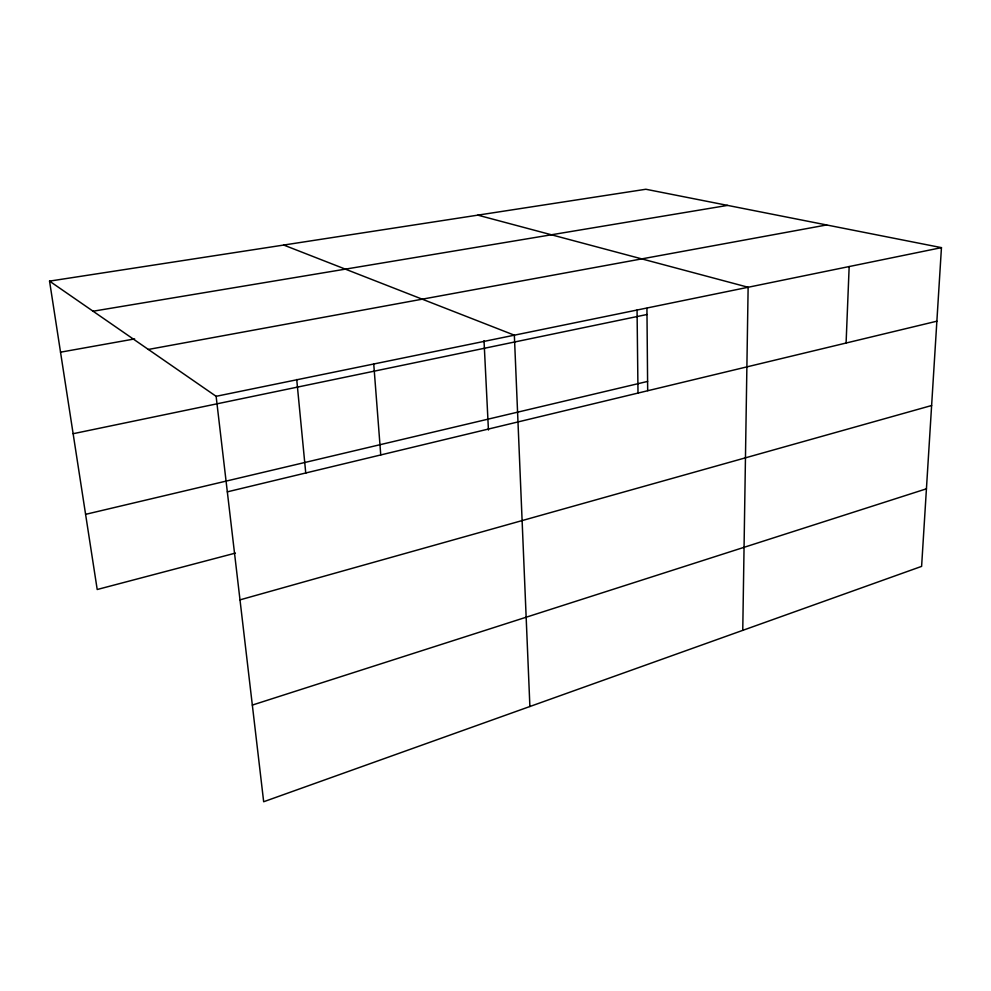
<?xml version="1.0" encoding="UTF-8"?>
<svg xmlns="http://www.w3.org/2000/svg" width="991" height="991" viewBox="0 0 991 991"><rect width="100%" height="100%" fill="white"/><g stroke="black" fill="none" stroke-linecap="round" stroke-linejoin="round"><path stroke-width="1.49" d="M742.755 630.363L748.131 287.266L477.823 215.146M846.091 343.035L849.163 266.554M49.55 281.122L645.859 189.256L941.45 247.639L921.605 566.381L263.668 801.744L216.125 396.313L49.55 281.122L97.205 589.509L235.4 553.102M252.333 705.072L926.436 488.811M239.995 599.865L931.614 405.517M227.335 491.846L936.867 321.195M85.598 514.341L647.606 381.424M73.136 433.711L646.999 314.494M216.125 396.313L941.45 247.639M148.365 349.451L826.63 224.957M60.525 352.189L134.64 338.922M93.08 311.224L727.555 205.397M283.723 245.05L514.354 335.181L529.888 706.509M296.718 379.503L305.773 473.24M373.743 364.007L380.755 454.943M484.017 340.681L488.439 430.02M637.052 310.034L638.006 393.068M646.937 308.387L647.68 390.64"/></g></svg>
